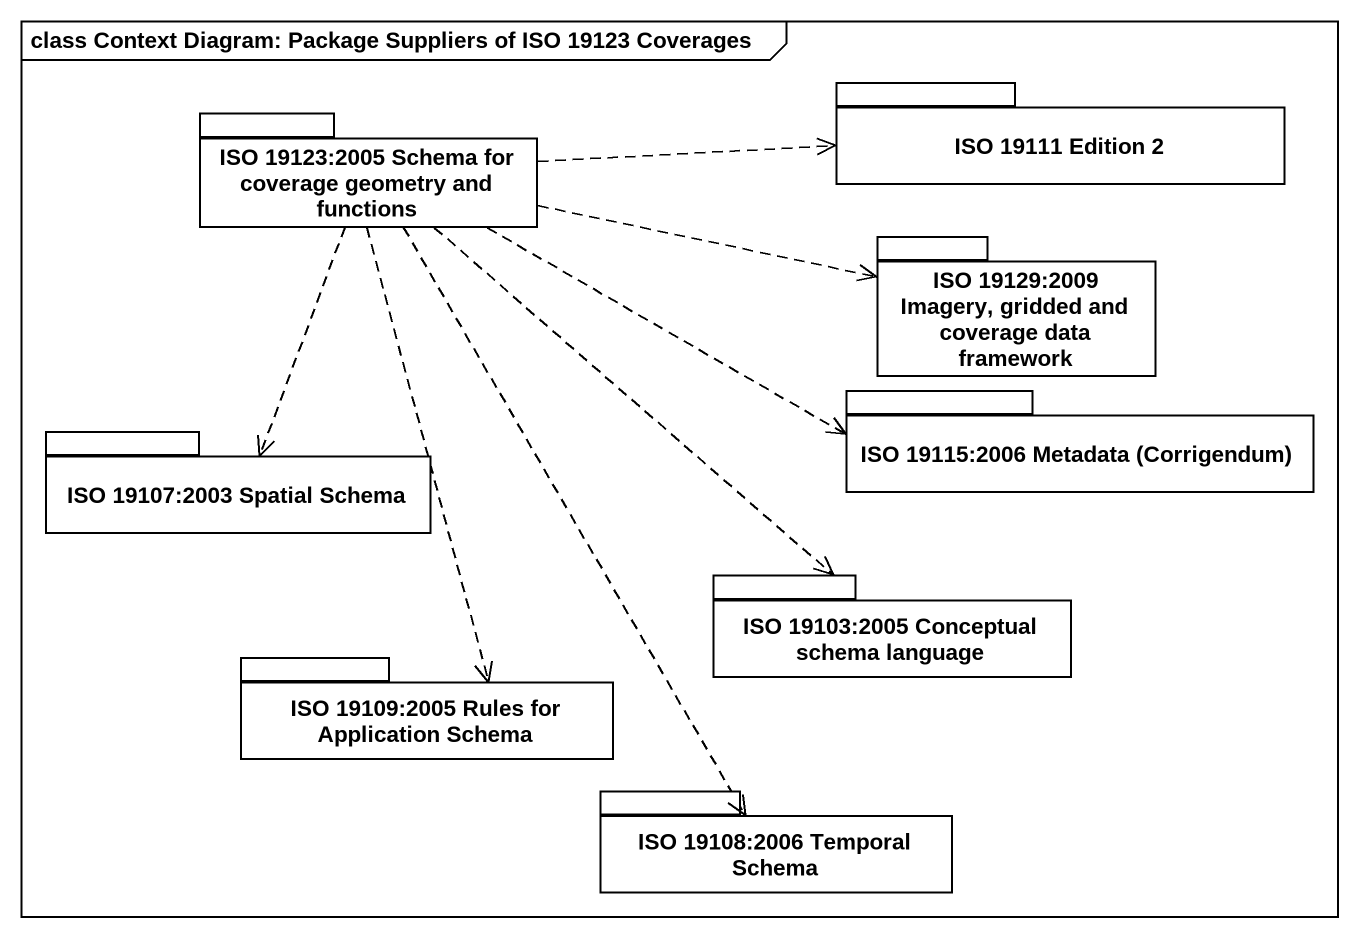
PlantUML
@startuml
mainframe class Context Diagram: Package Suppliers of ISO 19123 Coverages
package "ISO 19123:2005 Schema for coverage geometry and functions" as ISO_19123_2005_Schema_for {
}
package "ISO 19111 Edition 2" as ISO_19111_Edition_2 {
}
package "ISO 19129:2009 Imagery, gridded and coverage data framework" as ISO_19129_2009_Imagery {
}
package "ISO 19115:2006 Metadata (Corrigendum)" as ISO_19115_2006_Metadata {
}
package "ISO 19107:2003 Spatial Schema" as ISO_19107_2003_Spatial {
}
package "ISO 19103:2005 Conceptual schema language" as ISO_19103_2005_Conceptual {
}
package "ISO 19109:2005 Rules for Application Schema" as ISO_19109_2005_Rules_for {
}
package "ISO 19108:2006 Temporal Schema" as ISO_19108_2006_Temporal {
}
ISO_19123_2005_Schema_for .right.> ISO_19111_Edition_2
ISO_19123_2005_Schema_for .right.> ISO_19129_2009_Imagery
ISO_19123_2005_Schema_for .right.> ISO_19115_2006_Metadata
ISO_19123_2005_Schema_for ..> ISO_19107_2003_Spatial
ISO_19123_2005_Schema_for ..> ISO_19103_2005_Conceptual
ISO_19123_2005_Schema_for ..> ISO_19109_2005_Rules_for
ISO_19123_2005_Schema_for ..> ISO_19108_2006_Temporal
@enduml
